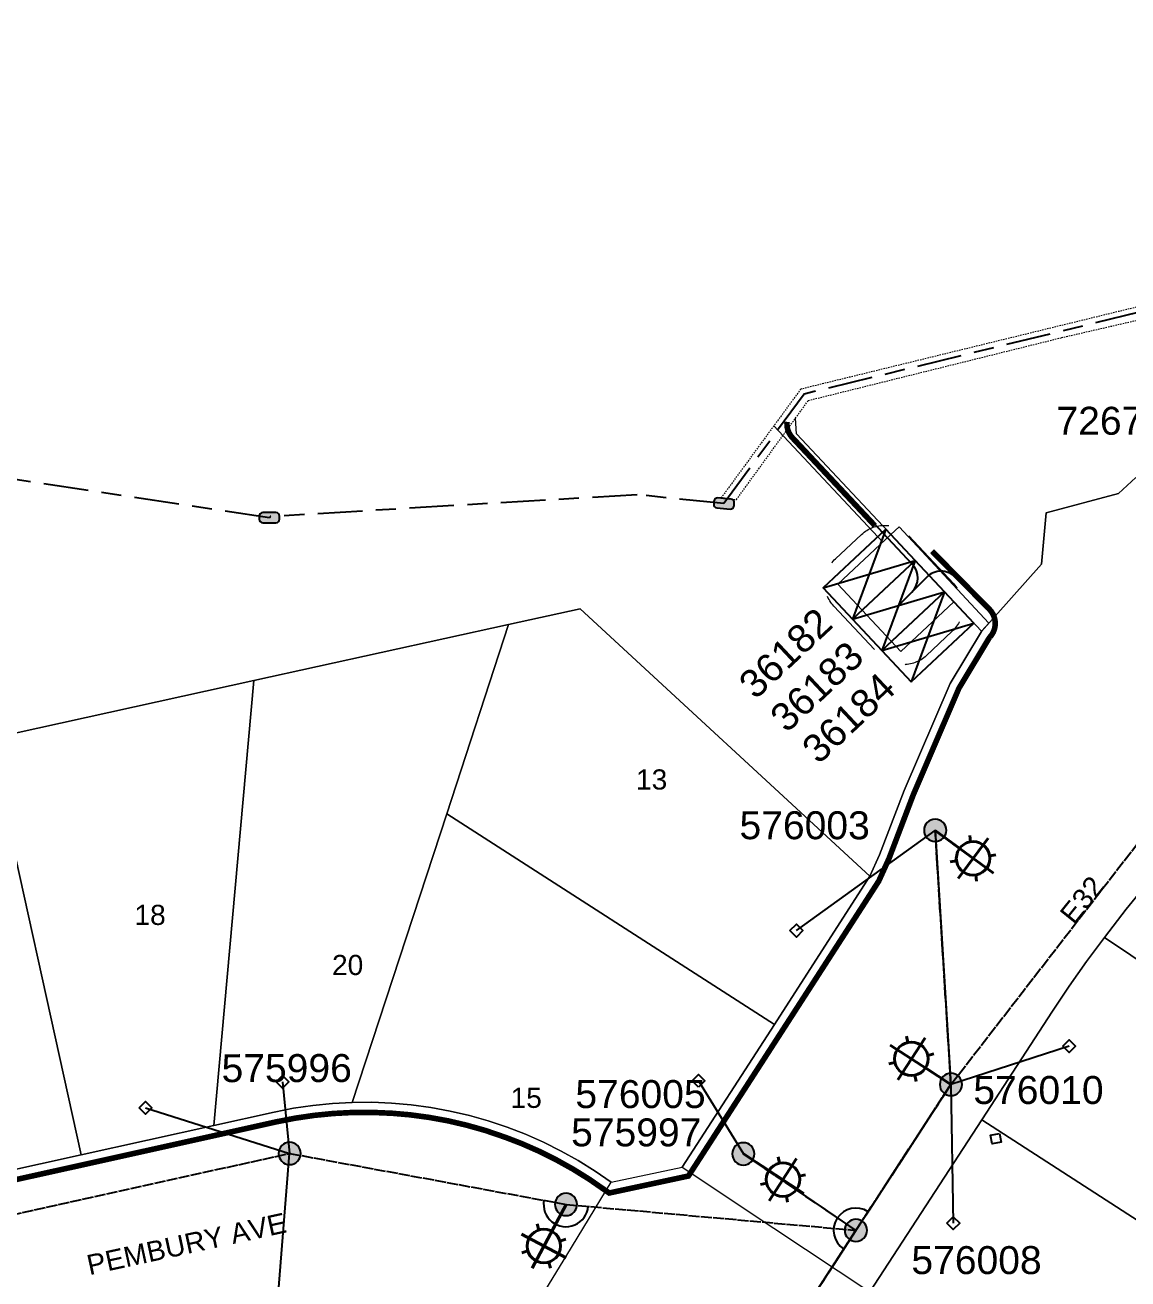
# Model space of a CAD drawing. Extents: x 316986 to 317993, y 6261353 to 6262146.
# Drawn here: x 317399.2 to 317497.8, y 6261588.2 to 6261700.3 of the extents above; entities that cross this region are included whole.
import ezdxf
from ezdxf.enums import TextEntityAlignment as Align

# ---------------------------------------------------------------- set-up
doc = ezdxf.new("R2010")
doc.units = 0
for name, pattern in [('Cable Exist OH', [1, 1, 0]), ('Cable Exist UG', [8.2, 4, -1.2, 1.8, -1.2]), ('DASHED2', [9.525, 6.35, -3.175]), ('HIDDEN', [0.375, 0.25, -0.125]), ('HIDDEN2', [0.1875, 0.125, -0.0625])]:
    doc.linetypes.add(name, pattern=pattern)
doc.layers.get('0').update_dxf_attribs({"color": 6})
for name, color, linetype, lineweight in [('Cadastre Easements_SP_NEW', 2, 'Continuous', 5), ('Cadastre Land Parcels_SP_EXT', 9, 'Continuous', 5), ('Cadastre Other Property_SP_EXT', 9, 'HIDDEN', 5), ('Cadastre Roads_SP_EXT', 9, 'Continuous', 5)]:
    doc.layers.add(name, color=color, linetype=linetype, lineweight=lineweight)
for name, color, linetype in [('Equip_HV_EXT', 7, 'Continuous'), ('Equip_SP_SL_EXT', 7, 'Continuous'), ('Mains_HV_EXT', 7, 'Continuous'), ('Mains_HV_NEW_U72', 2, 'Cable New UG'), ('Mains_LV_EXT', 7, 'Continuous'), ('Mains_SL_EXT', 7, 'Continuous'), ('Services_SP_EXT', 7, 'Continuous'), ('Sub_SP_NEW', 2, 'Continuous'), ('SupportsOH_SP_TR_HV_LV_SL_EXT', 7, 'Continuous'), ('Trench_SP_NEW', 2, 'Continuous')]:
    doc.layers.add(name, color=color, linetype=linetype)
doc.styles.add('iecARIAL', font='arial.ttf', dxfattribs={"height": 2})
doc.styles.add('POLE_LABEL', font='arial.ttf')
doc.styles.get("Standard").update_dxf_attribs({"font": 'arial.ttf'})
doc.linetypes.add('Cable New UG', pattern='A,7,-0.25,["x",Standard,S=2,R=0,X=0.2,Y=-0.8],-2.1', length=9.35)
doc.linetypes.add('IE Trench HV', pattern='A,7,-0.2,["/",Standard,S=3,R=0,X=0.6,Y=-1.4],-2.5', length=9.7)

# ---------------------------------------------------------------- blocks, each defined once
blk = doc.blocks.new('*U103')
at = {"lineweight": 40}
for p, q in [((0, 0), (-1.28, -2.4)), ((-0.92, -1.74), (-3.04, -5.71)), ((-2.58, -1.75), (-2.42, -2.29)), ((0, -4.78), (-3.97, -2.67)), ((-0.01, -3.12), (-0.55, -3.29)), ((-3.95, -4.33), (-3.42, -4.16)), ((-1.38, -5.7), (-1.54, -5.16))]:
    blk.add_line(p, q, dxfattribs=at)
blk.add_circle((-1.98, -3.72), 1.5, dxfattribs=at)
at = {"style": 'iecARIAL', "flags": 8}
blk.add_attdef('ASSET_NUM', (1.5, 1.5), '', height=2.5, dxfattribs=at)
for tag, p, height, flags in [('CONSTRUCTED_VOLTAGE', (0.98, -0.65), 0.2, 9), ('CONTROL_TYPE', (0.98, -0.85), 0.2, 9), ('LANTERN_PURPOSE', (0.98, -1.05), 0.2, 9), ('LANTERN_TYPE', (0.98, -1.25), 0.2, 9), ('LNUMBER', (2.18, -3.25), 2.5, 8), ('OPERATING_VOLTAGE', (0.98, -1.65), 0.2, 9), ('ORIENTATION', (0.98, -1.85), 0.2, 9), ('OWNED_BY', (0.98, -2.05), 0.2, 9), ('STATE', (0.98, -2.25), 0.2, 9), ('NO_PHASES', (0.98, -1.45), 0.2, 9), ('USAGE', (0.98, -2.45), 0.2, 9), ('CEXIST', (0.98, -2.65), 0.2, 9), ('CNEW', (0.98, -2.85), 0.2, 9), ('CNUMBER', (0.98, -3.05), 0.2, 9), ('CREMOVE', (0.98, -3.25), 0.2, 9), ('CREPLACE', (0.98, -3.45), 0.2, 9), ('LKINGHEIGHT', (0.98, -3.65), 0.2, 9), ('LBRACKET', (0.98, -3.85), 0.2, 9), ('LBRACKETVOCAB', (0.98, -4.05), 0.2, 9), ('LCATEGORY', (0.98, -4.25), 0.2, 9), ('LCHARGE1', (0.98, -4.45), 0.2, 9), ('LCHARGE1PERCENT', (0.98, -4.65), 0.2, 9), ('LCHARGE2', (0.98, -4.85), 0.2, 9), ('LCHARGE2PERCENT', (0.98, -5.05), 0.2, 9), ('LCHARGE3', (0.98, -5.25), 0.2, 9), ('LCHARGE3PERCENT', (0.98, -5.45), 0.2, 9), ('LEXIST', (0.98, -5.65), 0.2, 9), ('LLAMP', (0.98, -5.85), 0.2, 9), ('LLAMPVOCAB', (0.98, -6.05), 0.2, 9), ('LMAST', (0.98, -6.25), 0.2, 9), ('LMASTVOCAB', (0.98, -6.45), 0.2, 9), ('LNEW', (0.98, -6.65), 0.2, 9), ('LANTNUMBER', (0.98, -6.85), 0.2, 9), ('LOUTREACH', (0.98, -7.25), 0.2, 9), ('LOUTREACHVOCAB', (0.98, -7.45), 0.2, 9), ('LRATECODE', (0.98, -7.65), 0.2, 9), ('LREMOVE', (0.98, -7.85), 0.2, 9), ('LREPLACE', (0.98, -8.05), 0.2, 9), ('LTYPE', (0.98, -8.25), 0.2, 9), ('LTYPEVOCAB', (0.98, -8.45), 0.2, 9), ('LEGEND', (0.98, -8.65), 0.2, 9), ('LOCATION', (0.98, -8.85), 0.2, 9), ('NOTES', (0.98, -9.05), 0.2, 9), ('STREETNAME', (0.98, -9.25), 0.2, 9), ('SUBURB', (0.98, -9.45), 0.2, 1)]:
    blk.add_attdef(tag, p, '', height=height, dxfattribs=dict(flags=flags))
blk = doc.blocks.new('*U102')
at = {"lineweight": 40}
for p, q in [((0, 0), (2.28, -1.48)), ((1.65, -1.07), (5.42, -3.53)), ((4.76, -0.41), (2.31, -4.19)), ((3.11, -0.28), (3.22, -0.83)), ((5.55, -1.87), (5, -1.99)), ((1.52, -2.73), (2.07, -2.61)), ((3.96, -4.32), (3.85, -3.77))]:
    blk.add_line(p, q, dxfattribs=at)
blk.add_circle((3.54, -2.3), 1.5, dxfattribs=at)
at = {"style": 'iecARIAL', "flags": 8}
blk.add_attdef('ASSET_NUM', (1.5, 1.5), '', height=2.5, dxfattribs=at)
for tag, p, height, flags in [('CONSTRUCTED_VOLTAGE', (0.98, -0.65), 0.2, 9), ('CONTROL_TYPE', (0.98, -0.85), 0.2, 9), ('LANTERN_PURPOSE', (0.98, -1.05), 0.2, 9), ('LANTERN_TYPE', (0.98, -1.25), 0.2, 9), ('LNUMBER', (2.18, -3.25), 2.5, 8), ('OPERATING_VOLTAGE', (0.98, -1.65), 0.2, 9), ('ORIENTATION', (0.98, -1.85), 0.2, 9), ('OWNED_BY', (0.98, -2.05), 0.2, 9), ('STATE', (0.98, -2.25), 0.2, 9), ('NO_PHASES', (0.98, -1.45), 0.2, 9), ('USAGE', (0.98, -2.45), 0.2, 9), ('CEXIST', (0.98, -2.65), 0.2, 9), ('CNEW', (0.98, -2.85), 0.2, 9), ('CNUMBER', (0.98, -3.05), 0.2, 9), ('CREMOVE', (0.98, -3.25), 0.2, 9), ('CREPLACE', (0.98, -3.45), 0.2, 9), ('LKINGHEIGHT', (0.98, -3.65), 0.2, 9), ('LBRACKET', (0.98, -3.85), 0.2, 9), ('LBRACKETVOCAB', (0.98, -4.05), 0.2, 9), ('LCATEGORY', (0.98, -4.25), 0.2, 9), ('LCHARGE1', (0.98, -4.45), 0.2, 9), ('LCHARGE1PERCENT', (0.98, -4.65), 0.2, 9), ('LCHARGE2', (0.98, -4.85), 0.2, 9), ('LCHARGE2PERCENT', (0.98, -5.05), 0.2, 9), ('LCHARGE3', (0.98, -5.25), 0.2, 9), ('LCHARGE3PERCENT', (0.98, -5.45), 0.2, 9), ('LEXIST', (0.98, -5.65), 0.2, 9), ('LLAMP', (0.98, -5.85), 0.2, 9), ('LLAMPVOCAB', (0.98, -6.05), 0.2, 9), ('LMAST', (0.98, -6.25), 0.2, 9), ('LMASTVOCAB', (0.98, -6.45), 0.2, 9), ('LNEW', (0.98, -6.65), 0.2, 9), ('LANTNUMBER', (0.98, -6.85), 0.2, 9), ('LOUTREACH', (0.98, -7.25), 0.2, 9), ('LOUTREACHVOCAB', (0.98, -7.45), 0.2, 9), ('LRATECODE', (0.98, -7.65), 0.2, 9), ('LREMOVE', (0.98, -7.85), 0.2, 9), ('LREPLACE', (0.98, -8.05), 0.2, 9), ('LTYPE', (0.98, -8.25), 0.2, 9), ('LTYPEVOCAB', (0.98, -8.45), 0.2, 9), ('LEGEND', (0.98, -8.65), 0.2, 9), ('LOCATION', (0.98, -8.85), 0.2, 9), ('NOTES', (0.98, -9.05), 0.2, 9), ('STREETNAME', (0.98, -9.25), 0.2, 9), ('SUBURB', (0.98, -9.45), 0.2, 1)]:
    blk.add_attdef(tag, p, '', height=height, dxfattribs=dict(flags=flags))
blk = doc.blocks.new('*U108')
at = {"lineweight": 40}
for p, q in [((-1.65, 1.07), (-5.43, 3.51)), ((-4.76, 0.4), (-2.32, 4.18)), ((-3.98, 4.3), (-3.86, 3.75)), ((-1.53, 2.72), (-2.08, 2.6)), ((-5.56, 1.85), (-5.01, 1.97)), ((0, 0), (-2.29, 1.48)), ((-3.11, 0.27), (-3.23, 0.82))]:
    blk.add_line(p, q, dxfattribs=at)
blk.add_circle((-3.54, 2.29), 1.5, dxfattribs=at)
at = {"style": 'iecARIAL', "flags": 8}
blk.add_attdef('ASSET_NUM', (1.5, 1.5), '', height=2.5, dxfattribs=at)
for tag, p, height, flags in [('CONSTRUCTED_VOLTAGE', (0.98, -0.65), 0.2, 9), ('CONTROL_TYPE', (0.98, -0.85), 0.2, 9), ('LANTERN_PURPOSE', (0.98, -1.05), 0.2, 9), ('LANTERN_TYPE', (0.98, -1.25), 0.2, 9), ('LNUMBER', (2.18, -3.25), 2.5, 8), ('OPERATING_VOLTAGE', (0.98, -1.65), 0.2, 9), ('ORIENTATION', (0.98, -1.85), 0.2, 9), ('OWNED_BY', (0.98, -2.05), 0.2, 9), ('STATE', (0.98, -2.25), 0.2, 9), ('NO_PHASES', (0.98, -1.45), 0.2, 9), ('USAGE', (0.98, -2.45), 0.2, 9), ('CEXIST', (0.98, -2.65), 0.2, 9), ('CNEW', (0.98, -2.85), 0.2, 9), ('CNUMBER', (0.98, -3.05), 0.2, 9), ('CREMOVE', (0.98, -3.25), 0.2, 9), ('CREPLACE', (0.98, -3.45), 0.2, 9), ('LKINGHEIGHT', (0.98, -3.65), 0.2, 9), ('LBRACKET', (0.98, -3.85), 0.2, 9), ('LBRACKETVOCAB', (0.98, -4.05), 0.2, 9), ('LCATEGORY', (0.98, -4.25), 0.2, 9), ('LCHARGE1', (0.98, -4.45), 0.2, 9), ('LCHARGE1PERCENT', (0.98, -4.65), 0.2, 9), ('LCHARGE2', (0.98, -4.85), 0.2, 9), ('LCHARGE2PERCENT', (0.98, -5.05), 0.2, 9), ('LCHARGE3', (0.98, -5.25), 0.2, 9), ('LCHARGE3PERCENT', (0.98, -5.45), 0.2, 9), ('LEXIST', (0.98, -5.65), 0.2, 9), ('LLAMP', (0.98, -5.85), 0.2, 9), ('LLAMPVOCAB', (0.98, -6.05), 0.2, 9), ('LMAST', (0.98, -6.25), 0.2, 9), ('LMASTVOCAB', (0.98, -6.45), 0.2, 9), ('LNEW', (0.98, -6.65), 0.2, 9), ('LANTNUMBER', (0.98, -6.85), 0.2, 9), ('LOUTREACH', (0.98, -7.25), 0.2, 9), ('LOUTREACHVOCAB', (0.98, -7.45), 0.2, 9), ('LRATECODE', (0.98, -7.65), 0.2, 9), ('LREMOVE', (0.98, -7.85), 0.2, 9), ('LREPLACE', (0.98, -8.05), 0.2, 9), ('LTYPE', (0.98, -8.25), 0.2, 9), ('LTYPEVOCAB', (0.98, -8.45), 0.2, 9), ('LEGEND', (0.98, -8.65), 0.2, 9), ('LOCATION', (0.98, -8.85), 0.2, 9), ('NOTES', (0.98, -9.05), 0.2, 9), ('STREETNAME', (0.98, -9.25), 0.2, 9), ('SUBURB', (0.98, -9.45), 0.2, 1)]:
    blk.add_attdef(tag, p, '', height=height, dxfattribs=dict(flags=flags))
blk = doc.blocks.new('*U109')
at = {"lineweight": 40}
for p, q in [((0, 0), (2.19, -1.62)), ((4.73, -0.7), (2.06, -4.32)), ((3.09, -0.47), (3.17, -1.02)), ((1.58, -1.17), (5.2, -3.84)), ((5.43, -2.2), (4.88, -2.28)), ((1.35, -2.81), (1.91, -2.73)), ((3.7, -4.54), (3.62, -3.99))]:
    blk.add_line(p, q, dxfattribs=at)
blk.add_circle((3.39, -2.51), 1.5, dxfattribs=at)
at = {"style": 'iecARIAL', "flags": 8}
blk.add_attdef('ASSET_NUM', (1.5, 1.5), '', height=2.5, dxfattribs=at)
for tag, p, height, flags in [('CONSTRUCTED_VOLTAGE', (0.98, -0.65), 0.2, 9), ('CONTROL_TYPE', (0.98, -0.85), 0.2, 9), ('LANTERN_PURPOSE', (0.98, -1.05), 0.2, 9), ('LANTERN_TYPE', (0.98, -1.25), 0.2, 9), ('LNUMBER', (2.18, -3.25), 2.5, 8), ('OPERATING_VOLTAGE', (0.98, -1.65), 0.2, 9), ('ORIENTATION', (0.98, -1.85), 0.2, 9), ('OWNED_BY', (0.98, -2.05), 0.2, 9), ('STATE', (0.98, -2.25), 0.2, 9), ('NO_PHASES', (0.98, -1.45), 0.2, 9), ('USAGE', (0.98, -2.45), 0.2, 9), ('CEXIST', (0.98, -2.65), 0.2, 9), ('CNEW', (0.98, -2.85), 0.2, 9), ('CNUMBER', (0.98, -3.05), 0.2, 9), ('CREMOVE', (0.98, -3.25), 0.2, 9), ('CREPLACE', (0.98, -3.45), 0.2, 9), ('LKINGHEIGHT', (0.98, -3.65), 0.2, 9), ('LBRACKET', (0.98, -3.85), 0.2, 9), ('LBRACKETVOCAB', (0.98, -4.05), 0.2, 9), ('LCATEGORY', (0.98, -4.25), 0.2, 9), ('LCHARGE1', (0.98, -4.45), 0.2, 9), ('LCHARGE1PERCENT', (0.98, -4.65), 0.2, 9), ('LCHARGE2', (0.98, -4.85), 0.2, 9), ('LCHARGE2PERCENT', (0.98, -5.05), 0.2, 9), ('LCHARGE3', (0.98, -5.25), 0.2, 9), ('LCHARGE3PERCENT', (0.98, -5.45), 0.2, 9), ('LEXIST', (0.98, -5.65), 0.2, 9), ('LLAMP', (0.98, -5.85), 0.2, 9), ('LLAMPVOCAB', (0.98, -6.05), 0.2, 9), ('LMAST', (0.98, -6.25), 0.2, 9), ('LMASTVOCAB', (0.98, -6.45), 0.2, 9), ('LNEW', (0.98, -6.65), 0.2, 9), ('LANTNUMBER', (0.98, -6.85), 0.2, 9), ('LOUTREACH', (0.98, -7.25), 0.2, 9), ('LOUTREACHVOCAB', (0.98, -7.45), 0.2, 9), ('LRATECODE', (0.98, -7.65), 0.2, 9), ('LREMOVE', (0.98, -7.85), 0.2, 9), ('LREPLACE', (0.98, -8.05), 0.2, 9), ('LTYPE', (0.98, -8.25), 0.2, 9), ('LTYPEVOCAB', (0.98, -8.45), 0.2, 9), ('LEGEND', (0.98, -8.65), 0.2, 9), ('LOCATION', (0.98, -8.85), 0.2, 9), ('NOTES', (0.98, -9.05), 0.2, 9), ('STREETNAME', (0.98, -9.25), 0.2, 9), ('SUBURB', (0.98, -9.45), 0.2, 1)]:
    blk.add_attdef(tag, p, '', height=height, dxfattribs=dict(flags=flags))
blk = doc.blocks.new('CCP_EXT')
at = {"flags": 9}
for tag, p in [('STATE', (0, -1.8)), ('LEGEND', (0, -1.4)), ('LIFE_SUPPORT', (0, -1.6)), ('NOTES', (0, -2))]:
    blk.add_attdef(tag, text='', height=0.2, dxfattribs=at).set_placement(p, align=Align.MIDDLE_LEFT)
blk.add_wipeout([(0, 0.57), (0.57, 0), (0, -0.57), (-0.57, 0)])
blk.add_lwpolyline([(-0.57, 0), (0, 0.57), (0.57, 0), (0, -0.57), (-0.57, 0)])
at = {"flags": 1}
blk.add_attdef('Z', (0, 0), '', height=0.2, dxfattribs=at)
at = {"flags": 9}
for tag, p in [('CCP_TYPE', (0, 0)), ('CONSTRUCTED_VOLTAGE', (0, -0.2)), ('OPERATING_VOLTAGE', (0, -0.6)), ('ORIENTATION', (0, -0.8)), ('OWNED_BY', (0, -1)), ('NO_PHASES', (0, -0.4)), ('USAGE', (0, -1.2))]:
    blk.add_attdef(tag, text='', height=0.2, dxfattribs=at).set_placement(p, align=Align.MIDDLE_LEFT)
blk = doc.blocks.new('POLE_EXT')
blk.add_hatch(color=256).paths.add_polyline_path([(-1, 0, 1), (1, 0, 1)])
blk.add_lwpolyline([(-1, 0, 1), (1, 0, 1)], format="xyb", close=True)
for tag, height, flags, p in [('pNumber', 2.5, 8, (-17.84, 2.07)), ('OWNED_BY', 0.2, 9, (1.35, -0.4)), ('SPECIAL_USE', 0.2, 9, (1.35, -0.8)), ('STATE', 0.2, 9, (1.35, -1)), ('PARENT', 0.2, 9, (1.35, -0.6)), ('USAGE', 0.2, 9, (1.35, -1.2)), ('cLV', 0.2, 9, (1.35, -1.4)), ('hDepth', 0.2, 9, (1.35, -1.6)), ('hDia', 0.2, 9, (1.35, -1.8)), ('cHV', 0.2, 9, (1.35, -2)), ('LBRACKET', 0.2, 9, (1.35, -2.2)), ('cLinedev', 0.2, 9, (1.35, -3.4)), ('LExisting', 0.2, 9, (1.35, -2.4)), ('LANTNUMBER', 0.2, 9, (1.35, -2.6)), ('LOther', 0.2, 9, (1.35, -2.8)), ('LRemove', 0.2, 9, (1.35, -3)), ('LEGEND', 0.2, 9, (1.35, -3.2)), ('pExisting', 0.2, 9, (1.35, -3.8)), ('pFooting', 0.2, 9, (1.35, -4.4)), ('LOCATION', 0.2, 9, (1.35, -3.6)), ('PFNUMBER', 0.2, 9, (1.35, -4)), ('NEWPFNUMBER', 0.2, 9, (1.35, -4.2)), ('pNew', 0.2, 9, (1.35, -4.6)), ('pRelocate', 0.2, 9, (1.35, -5)), ('pRemove', 0.2, 9, (1.35, -5.2)), ('pReplace', 0.2, 9, (1.35, -5.4)), ('pStay', 0.2, 9, (1.35, -5.6)), ('pType', 0.2, 9, (1.35, -5.8)), ('cspan', 0.2, 9, (1.35, -6)), ('STREETNAME', 0.2, 9, (1.35, -6.2)), ('SUBURB', 0.2, 9, (1.35, -6.4)), ('NOTES', 0.2, 9, (1.35, -6.6)), ('MAINTAINED_BY', 0.2, 9, (1.36, -6.81)), ('OPERATED_BY', 0.2, 9, (1.36, -7.01))]:
    blk.add_attdef(tag, text='', height=height, dxfattribs=dict(flags=flags)).set_placement(p, align=Align.MIDDLE_LEFT)
at = {"style": 'POLE_LABEL'}
for tag, height, flags, p in [('ASSET_NUM', 2.5, 8, (2, 2)), ('STRUCTURE_PLANT_NUMBER', 0.2, 9, (1.35, 0.03)), ('STREET_CODE', 0.2, 9, (1.35, -0.2))]:
    blk.add_attdef(tag, text='', height=height, dxfattribs=dict(at, flags=flags)).set_placement(p, align=Align.MIDDLE_LEFT)
at = {"flags": 1}
blk.add_attdef('Z', (1.35, -7.33), '', height=0.2, dxfattribs=at)
blk = doc.blocks.new('HV_STJ_EXT')
h = blk.add_hatch(color=256)
edge = h.paths.add_edge_path()
edge.add_ellipse((-0.59, 0.13), major_axis=(0.226, 0.226), ratio=1, start_angle=45, end_angle=135)
edge.add_line((-0.91, 0.13), (-0.91, -0.13))
edge.add_ellipse((-0.59, -0.13), major_axis=(0.226, 0.226), ratio=1, start_angle=135, end_angle=225)
edge.add_line((-0.59, -0.45), (0.59, -0.45))
edge.add_ellipse((0.59, -0.13), major_axis=(-0.226, 0.226), ratio=1, start_angle=135, end_angle=225)
edge.add_line((0.91, -0.13), (0.91, 0.13))
edge.add_ellipse((0.59, 0.13), major_axis=(-0.226, 0.226), ratio=1, start_angle=225, end_angle=315)
edge.add_line((0.59, 0.45), (-0.59, 0.45))
blk.add_lwpolyline([(-0.91, 0.13), (-0.91, -0.13, 0.414214), (-0.59, -0.45), (0.59, -0.45, 0.414214), (0.91, -0.13), (0.91, 0.13, 0.414214), (0.59, 0.45), (-0.59, 0.45, 0.414214)], format="xyb", close=True)
for tag, flags, p in [('ORIENTATION', 9, (1.5, 0)), ('Z', 1, (1.5, -0.8)), ('USAGE', 9, (1.5, -0.2)), ('LEGEND', 9, (1.5, -0.4)), ('NOTES', 9, (1.5, -0.6))]:
    blk.add_attdef(tag, text='', height=0.2, dxfattribs=dict(flags=flags)).set_placement(p, align=Align.MIDDLE_LEFT)
blk = doc.blocks.new('SUB_PADMOUNT_NEW')
for p, q in [((-3.84, 1.92), (3.84, -1.92)), ((3.84, 1.92), (-3.84, -1.92))]:
    blk.add_line(p, q)
blk.add_lwpolyline([(-3.84, -1.92), (3.84, -1.92), (3.84, 1.92), (-3.84, 1.92)], close=True)
for tag, height, flags, p in [('ASSET_NUM', 2.5, 8, (2, 2)), ('STREET_CODE', 0.2, 9, (1.5, 0)), ('OPERATING_VOLTAGE', 0.2, 9, (1.5, -0.4)), ('ORIENTATION', 0.2, 9, (1.5, -0.6)), ('OWNED_BY', 0.2, 9, (1.5, -0.8)), ('OPERATED_BY', 0.2, 9, (1.5, -1)), ('NO_PHASES', 0.2, 9, (1.5, -0.2)), ('MAINTAINED_BY', 0.2, 9, (1.5, -1.2)), ('CONSTRUCTED_VOLTAGE', 0.2, 9, (1.5, -1.4)), ('SECONDARY_VOLTAGE', 0.2, 9, (1.5, -1.6)), ('STATE', 0.2, 9, (1.5, -1.8)), ('SUBSTATION_TYPE', 0.2, 9, (1.5, -2.2)), ('PARENT', 0.2, 9, (1.5, -2)), ('SUBURB', 0.2, 9, (1.5, -2.8)), ('STREETNAME', 0.2, 9, (1.5, -3)), ('USAGE', 0.2, 9, (1.5, -2.4)), ('LEGEND', 0.2, 9, (1.5, -2.6)), ('LOCATION', 0.2, 9, (1.5, -3.2)), ('NOTES', 0.2, 9, (1.5, -3.4)), ('Z', 0.2, 1, (1.5, -3.6))]:
    blk.add_attdef(tag, text='', height=height, dxfattribs=dict(flags=flags)).set_placement(p, align=Align.MIDDLE_LEFT)

msp = doc.modelspace()

# ---------------------------------------------------------------- linework, layer by layer
at = {"layer": 'Cadastre Easements_SP_NEW', "flags": 128}
for points in [[(317479.06, 6261652.15), (317468.15, 6261663.78), (317468.07, 6261665.19)], [(317466.12, 6261664.49), (317475.87, 6261654.09)]]:
    msp.add_lwpolyline(points, dxfattribs=at)
at = {"layer": 'Cadastre Easements_SP_NEW', "linetype": 'DASHED2', "flags": 128}
msp.add_lwpolyline([(317478.21, 6261654.66), (317482.22, 6261650.37, -0.414214), (317482.09, 6261646.13), (317479.76, 6261643.95, -0.414214), (317475.52, 6261644.09), (317471.5, 6261648.37, -0.414214), (317471.64, 6261652.61), (317473.97, 6261654.79, -0.414214)], format="xyb", close=True, dxfattribs=at)
at = {"layer": 'Cadastre Easements_SP_NEW', "flags": 128}
for points in [[(317477.5, 6261644.31), (317482.24, 6261648.76), (317476.6, 6261654.78), (317471.85, 6261650.33)], [(317484.71, 6261646.13), (317485.37, 6261646.87), (317477.33, 6261655.46), (317476.6, 6261654.78)]]:
    msp.add_lwpolyline(points, close=True, dxfattribs=at)
at = {"layer": 'Cadastre Land Parcels_SP_EXT', "linetype": 'Continuous'}
msp.add_lwpolyline([(317395.94, 6261636.5), (317419.61, 6261641.73), (317442.41, 6261646.73), (317448.82, 6261648.14), (317474.72, 6261624.22), (317475.59, 6261626.14), (317477.77, 6261631.88), (317481.89, 6261641.46), (317484.7, 6261646.12), (317490.08, 6261652.12), (317490.49, 6261656.73), (317496.96, 6261658.46), (317498.5, 6261659.88)], dxfattribs=at)
for points in [[(317474.72, 6261624.22), (317448.82, 6261648.14), (317442.41, 6261646.73), (317436.87, 6261629.81), (317466.18, 6261610.98), (317474.72, 6261624.22)], [(317436.87, 6261629.81), (317442.41, 6261646.73), (317419.61, 6261641.73), (317416.05, 6261601.95), (317421.43, 6261603.14), (317423.16, 6261603.48), (317424.9, 6261603.73), (317426.65, 6261603.91), (317428.41, 6261604), (317436.87, 6261629.81)], [(317416.05, 6261601.95), (317419.61, 6261641.73), (317395.94, 6261636.5), (317404.16, 6261599.31), (317416.05, 6261601.95)], [(317386.22, 6261595.34), (317404.16, 6261599.31), (317395.94, 6261636.5), (317377.97, 6261632.58), (317386.22, 6261595.34)], [(317528.95, 6261600.67), (317536.44, 6261608.55), (317510.75, 6261635.21), (317508.41, 6261633.05), (317506.12, 6261630.82), (317503.91, 6261628.52), (317501.75, 6261626.17), (317499.66, 6261623.76), (317497.64, 6261621.29), (317495.69, 6261618.76), (317526.49, 6261598.08), (317528.95, 6261600.67)], [(317466.18, 6261610.98), (317436.87, 6261629.81), (317428.41, 6261604), (317430.18, 6261604.01), (317431.94, 6261603.94), (317433.7, 6261603.78), (317435.44, 6261603.55), (317437.18, 6261603.23), (317438.9, 6261602.83), (317440.59, 6261602.35), (317442.27, 6261601.79), (317443.91, 6261601.16), (317445.53, 6261600.44), (317447.1, 6261599.65), (317448.64, 6261598.8), (317450.14, 6261597.86), (317451.59, 6261596.86), (317457.94, 6261598.22), (317466.18, 6261610.98)], [(317517.68, 6261584.64), (317526.49, 6261598.08), (317495.69, 6261618.76), (317494.1, 6261616.6), (317492.55, 6261614.4), (317491.06, 6261612.17), (317484.72, 6261602.43), (317516.08, 6261582.2), (317517.68, 6261584.64)], [(317516.08, 6261582.2), (317484.72, 6261602.43), (317474.72, 6261587.06), (317506.09, 6261566.86), (317506.92, 6261568.2), (317516.08, 6261582.2)]]:
    msp.add_lwpolyline(points, close=True, dxfattribs=at)
at = {"layer": 'Cadastre Other Property_SP_EXT', "linetype": 'HIDDEN2'}
msp.add_lwpolyline([(317600.74, 6261693.75), (317599.94, 6261696.77), (317599, 6261697.38), (317590.5, 6261695.12), (317590.9, 6261693.58), (317543.46, 6261684.31), (317506.65, 6261677.09), (317468.53, 6261667.78), (317461.4, 6261658.04), (317462.78, 6261657.9), (317469.21, 6261666.77), (317491.85, 6261672.39), (317507.51, 6261676), (317539.59, 6261682.38), (317591.34, 6261692.53), (317591.7, 6261691.27), (317600.74, 6261693.75)], close=True, dxfattribs=at)
at = {"layer": 'Cadastre Roads_SP_EXT', "linetype": 'Continuous'}
for points in [[(317498.5, 6261659.88), (317496.96, 6261658.46), (317490.49, 6261656.73), (317490.08, 6261652.12), (317484.7, 6261646.12), (317481.89, 6261641.46), (317477.77, 6261631.88), (317475.59, 6261626.14), (317474.72, 6261624.22), (317466.18, 6261610.98), (317457.94, 6261598.22), (317466.14, 6261592.77), (317474.72, 6261587.06), (317484.72, 6261602.43), (317484.72, 6261602.43), (317491.06, 6261612.17), (317492.55, 6261614.4), (317494.1, 6261616.6), (317495.69, 6261618.76), (317497.64, 6261621.29), (317499.66, 6261623.76)], [(317443.52, 6261583.67), (317447.6, 6261590.33), (317451.59, 6261596.86), (317451.59, 6261596.86), (317450.14, 6261597.86), (317448.64, 6261598.8), (317447.1, 6261599.65), (317445.53, 6261600.44), (317443.91, 6261601.16), (317442.27, 6261601.79), (317440.59, 6261602.35), (317438.9, 6261602.83), (317437.18, 6261603.23), (317435.44, 6261603.55), (317433.7, 6261603.78), (317431.94, 6261603.94), (317430.18, 6261604.01), (317428.41, 6261604), (317426.65, 6261603.91), (317424.9, 6261603.73), (317423.16, 6261603.48), (317421.43, 6261603.14), (317416.05, 6261601.95), (317404.16, 6261599.31), (317386.22, 6261595.34)]]:
    msp.add_lwpolyline(points, dxfattribs=at)
at = {"layer": 'Mains_HV_EXT', "linetype": 'Cable Exist UG'}
for points in [[(317595.59, 6261700.34), (317592.2, 6261693.34), (317591, 6261693.09), (317591, 6261693.09), (317543.55, 6261683.82), (317506.76, 6261676.6), (317468.83, 6261667.34), (317461.67, 6261657.56)], [(317421.01, 6261656.29), (317384.03, 6261661.86)], [(317461.67, 6261657.56), (317453.89, 6261658.34), (317421.08, 6261656.39), (317421.01, 6261656.29)]]:
    msp.add_lwpolyline(points, dxfattribs=at)
at = {"layer": 'Mains_HV_NEW_U72', "flags": 128}
msp.add_lwpolyline([(317477.28, 6261648.44), (317478.48, 6261649.64, 0.404259), (317478.51, 6261652.14), (317467.29, 6261664.11)], format="xyb", dxfattribs=at)
at = {"layer": 'Mains_LV_EXT', "linetype": 'Cable Exist OH'}
for points in [[(317391.42, 6261592.49), (317422.82, 6261599.44)], [(317422.82, 6261599.44), (317447.54, 6261594.88)], [(317447.54, 6261594.88), (317473.47, 6261592.56)], [(317473.47, 6261592.56), (317471.72, 6261589.87)], [(317471.72, 6261589.87), (317460.93, 6261573.28)]]:
    msp.add_lwpolyline(points, dxfattribs=at)
at = {"layer": 'Mains_LV_EXT', "linetype": 'Continuous'}
for points in [[(317445.57, 6261595.25, 1.048574), (317449.53, 6261594.7)], [(317474.56, 6261594.23, 0.999984), (317472.38, 6261590.88)]]:
    msp.add_lwpolyline(points, format="xyb", dxfattribs=at)
at = {"layer": 'Mains_SL_EXT', "linetype": 'Cable Exist OH'}
for points in [[(317481.97, 6261605.61), (317480.56, 6261628.33)], [(317391.42, 6261592.49), (317422.82, 6261599.44), (317447.54, 6261594.88)], [(317473.47, 6261592.56), (317463.4, 6261599.4)], [(317460.84, 6261573.15), (317473.47, 6261592.56)]]:
    msp.add_lwpolyline(points, dxfattribs=at)
at = {"layer": 'Services_SP_EXT'}
msp.add_lwpolyline([(317421.57, 6261583.71), (317422.82, 6261599.44)], dxfattribs=at)
at = {"layer": 'Trench_SP_NEW', "linetype": 'IE Trench HV', "const_width": 0.5}
msp.add_lwpolyline([(317475.16, 6261655.58), (317467.79, 6261663.44, -0.218821), (317467.31, 6261664.86, -0.218821)], format="xyb", dxfattribs=at)

# ---------------------------------------------------------------- block references
at = {"layer": 'Equip_HV_EXT', "rotation": 175.0182709888255}
msp.add_blockref('HV_STJ_EXT', (317461.67, 6261657.56), dxfattribs=at)
at = {"layer": 'Equip_HV_EXT'}
msp.add_blockref('HV_STJ_EXT', (317421.01, 6261656.29), dxfattribs=at)
at = {"layer": 'Equip_SP_SL_EXT'}
for name, p in [('*U109', (317480.56, 6261628.33)), ('*U108', (317481.97, 6261605.61)), ('*U102', (317463.4, 6261599.4)), ('*U103', (317447.54, 6261594.88))]:
    msp.add_blockref(name, p, dxfattribs=at)
at = {"layer": 'Sub_SP_NEW', "linetype": 'IE Trench HV'}
ref = msp.add_blockref('SUB_PADMOUNT_NEW', (317474.65, 6261651.24), dxfattribs=dict(at, rotation=43.15788448161576))
ref.add_attrib('ASSET_NUM', '36182', dxfattribs={"layer": '0', "height": 2.5, "rotation": 43.1579}).set_placement((317463.62, 6261640.86), align=Align.MIDDLE_LEFT)
ref = msp.add_blockref('SUB_PADMOUNT_NEW', (317477.28, 6261648.44), dxfattribs=dict(at, rotation=43.15788448161576))
ref.add_attrib('ASSET_NUM', '36183', dxfattribs={"layer": '0', "height": 2.5, "rotation": 43.1579}).set_placement((317466.42, 6261637.88), align=Align.MIDDLE_LEFT)
ref = msp.add_blockref('SUB_PADMOUNT_NEW', (317479.9, 6261645.63), dxfattribs=dict(at, rotation=43.15788448161576))
ref.add_attrib('ASSET_NUM', '36184', dxfattribs={"layer": '0', "height": 2.5, "rotation": 43.1579}).set_placement((317469.27, 6261635.07), align=Align.MIDDLE_LEFT)
at = {"layer": 'SupportsOH_SP_TR_HV_LV_SL_EXT'}
ref = msp.add_blockref('POLE_EXT', (317506.55, 6261661.21), dxfattribs=at)
ref.add_attrib('ASSET_NUM', '726785', dxfattribs={"layer": '0', "height": 2.5, "rotation": 0.0367, "style": 'POLE_LABEL'}).set_placement((317503.06, 6261664.96), align=Align.MIDDLE_RIGHT)
ref = msp.add_blockref('POLE_EXT', (317480.56, 6261628.33), dxfattribs=at)
ref.add_attrib('ASSET_NUM', '576003', dxfattribs={"layer": '0', "height": 2.5, "rotation": 359.9525, "style": 'POLE_LABEL'}).set_placement((317474.71, 6261628.78), align=Align.MIDDLE_RIGHT)
ref = msp.add_blockref('POLE_EXT', (317481.97, 6261605.61), dxfattribs=at)
ref.add_attrib('ASSET_NUM', '576010', dxfattribs={"layer": '0', "height": 2.5, "style": 'POLE_LABEL'}).set_placement((317483.97, 6261606.36), align=Align.TOP_LEFT)
ref = msp.add_blockref('POLE_EXT', (317447.54, 6261594.88), dxfattribs=at)
ref.add_attrib('ASSET_NUM', '575997', dxfattribs={"layer": '0', "height": 2.5, "rotation": 359.9618, "style": 'POLE_LABEL'}).set_placement((317453.82, 6261599.32), align=Align.BOTTOM_CENTER)

# ---------------------------------------------------------------- texts
at = {"layer": 'Cadastre Land Parcels_SP_EXT'}
for s, p in [('13', (317453.8, 6261631.98)), ('18', (317408.94, 6261619.87)), ('20', (317426.61, 6261615.39)), ('15', (317442.58, 6261603.51))]:
    msp.add_text(s, height=1.8, dxfattribs=at).set_placement(p)
at = {"layer": 'Cadastre Roads_SP_EXT'}
msp.add_text('PEMBURY AVE', height=1.8, rotation=12.2768, dxfattribs=at).set_placement((317404.91, 6261588.54))
at = {"layer": 'Mains_LV_EXT'}
msp.add_text('E32', height=1.8, rotation=51.1499, dxfattribs=at).set_placement((317492.98, 6261619.81))

# ---------------------------------------------------------------- next in the draw order: block references
at = {"layer": 'Services_SP_EXT'}
for p in [(317468.14, 6261619.36), (317492.54, 6261609.04), (317422.18, 6261605.85), (317409.93, 6261603.51), (317482.18, 6261593.2)]:
    msp.add_blockref('CCP_EXT', p, dxfattribs=at)
for p, rotation in [((317459.4, 6261605.93), 90.0000000000002), ((317485.98, 6261600.76), 235.7466082017036)]:
    msp.add_blockref('CCP_EXT', p, dxfattribs=dict(at, rotation=rotation))

# ---------------------------------------------------------------- next in the draw order: linework, layer by layer
at = {"layer": 'Mains_HV_EXT', "linetype": 'Cable Exist OH'}
msp.add_lwpolyline([(317394.03, 6261469.04), (317423.32, 6261515.44), (317481.97, 6261605.61), (317505.09, 6261635.46)], dxfattribs=at)
at = {"layer": 'Mains_HV_NEW_U72'}
msp.add_lwpolyline([(317386.41, 6261594.46), (317404.36, 6261598.43), (317416.25, 6261601.07), (317421.61, 6261602.26), (317423.31, 6261602.59), (317425.01, 6261602.84), (317426.72, 6261603.01), (317428.44, 6261603.1), (317430.16, 6261603.11), (317431.52, 6261603.05), (317431.88, 6261603.04), (317433.6, 6261602.89), (317435.3, 6261602.66), (317437, 6261602.35), (317438.67, 6261601.96), (317440.33, 6261601.49), (317442.17, 6261600.86), (317443.57, 6261600.32), (317445.14, 6261599.63), (317446.68, 6261598.86), (317448.19, 6261598.02), (317449.65, 6261597.11), (317451.4, 6261595.9), (317458.49, 6261597.42), (317466.93, 6261610.49), (317474.52, 6261622.25), (317475.51, 6261623.79), (317476.42, 6261625.79), (317478.61, 6261631.54), (317482.69, 6261641.05), (317485.58, 6261645.83, 0.345437), (317485.31, 6261648.04), (317482.35, 6261650.98, 0.414214), (317479.81, 6261650.98), (317477.28, 6261648.44)], format="xyb", dxfattribs=at)
at = {"layer": 'Mains_LV_EXT', "linetype": 'Cable Exist OH'}
for points in [[(317481.97, 6261605.61), (317505.09, 6261635.46)], [(317473.47, 6261592.56), (317481.91, 6261605.53)]]:
    msp.add_lwpolyline(points, dxfattribs=at)
at = {"layer": 'Mains_SL_EXT', "linetype": 'Cable Exist OH'}
for points in [[(317481.97, 6261605.61), (317505.09, 6261635.46)], [(317473.47, 6261592.56), (317481.97, 6261605.61)]]:
    msp.add_lwpolyline(points, dxfattribs=at)
at = {"layer": 'Services_SP_EXT'}
for points in [[(317468.14, 6261619.36), (317480.56, 6261628.33), (317481.97, 6261605.61)], [(317492.54, 6261609.04), (317481.97, 6261605.61)], [(317422.18, 6261605.85), (317422.82, 6261599.44)], [(317459.4, 6261605.93), (317463.4, 6261599.4), (317473.47, 6261592.56)], [(317481.97, 6261605.61), (317482.18, 6261593.2)], [(317409.93, 6261603.51), (317422.82, 6261599.44)]]:
    msp.add_lwpolyline(points, dxfattribs=at)
at = {"layer": 'Trench_SP_NEW', "linetype": 'IE Trench HV', "const_width": 0.5, "flags": 128}
msp.add_lwpolyline([(317480.28, 6261653.3), (317485.33, 6261648.17, -0.414214), (317485.47, 6261645.63), (317485.42, 6261645.58), (317482.69, 6261641.05), (317478.61, 6261631.54), (317476.42, 6261625.79), (317475.51, 6261623.79), (317474.52, 6261622.25), (317466.93, 6261610.49), (317458.49, 6261597.42), (317451.4, 6261595.9), (317449.65, 6261597.11), (317448.19, 6261598.02), (317446.68, 6261598.86), (317445.14, 6261599.63), (317443.57, 6261600.32), (317442.17, 6261600.86), (317440.33, 6261601.49), (317438.67, 6261601.96), (317437, 6261602.35), (317435.3, 6261602.66), (317433.6, 6261602.89), (317431.88, 6261603.04), (317431.52, 6261603.05), (317430.16, 6261603.11), (317428.44, 6261603.1), (317426.72, 6261603.01), (317425.01, 6261602.84), (317423.31, 6261602.59), (317421.61, 6261602.26), (317416.25, 6261601.07), (317404.36, 6261598.43), (317386.41, 6261594.46), (317368.57, 6261590.51), (317350.83, 6261586.58), (317332.91, 6261582.6), (317315.08, 6261578.65), (317297.28, 6261574.71), (317288.66, 6261572.79), (317286.03, 6261572.21), (317284.64, 6261571.97), (317283.24, 6261571.82), (317281.82, 6261571.75), (317280.41, 6261571.76), (317279, 6261571.85), (317277.6, 6261572.02), (317276.21, 6261572.27), (317274.84, 6261572.6), (317273.49, 6261573.01), (317272.16, 6261573.5), (317270.88, 6261574.05), (317268.59, 6261575.13), (317248.78, 6261584.44), (317246.13, 6261591.43), (317244.95, 6261591.61)], format="xyb", dxfattribs=at)

# ---------------------------------------------------------------- next in the draw order: block references
at = {"layer": 'SupportsOH_SP_TR_HV_LV_SL_EXT'}
ref = msp.add_blockref('POLE_EXT', (317422.82, 6261599.44), dxfattribs=at)
ref.add_attrib('ASSET_NUM', '575996', dxfattribs={"layer": '0', "height": 2.5, "rotation": 0.0673, "style": 'POLE_LABEL'}).set_placement((317422.56, 6261605.07), align=Align.BOTTOM_CENTER)
ref = msp.add_blockref('POLE_EXT', (317463.4, 6261599.4), dxfattribs=at)
ref.add_attrib('ASSET_NUM', '576005', dxfattribs={"layer": '0', "height": 2.5, "rotation": 0.0321, "style": 'POLE_LABEL'}).set_placement((317460.03, 6261602.75), align=Align.BOTTOM_RIGHT)
ref = msp.add_blockref('POLE_EXT', (317473.47, 6261592.56), dxfattribs=at)
ref.add_attrib('ASSET_NUM', '576008', dxfattribs={"layer": '0', "height": 2.5, "style": 'POLE_LABEL'}).set_placement((317478.43, 6261591.15), align=Align.TOP_LEFT)

doc.saveas('drawing.dxf')
